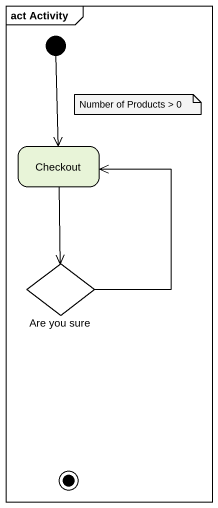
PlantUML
@startuml
mainframe act Activity
hide empty description
state Checkout
state "Are you sure" as Are_you_sure <<choice>>
state final1 <<end>>
[*] --> Checkout
Checkout --> Are_you_sure
Are_you_sure -up-> Checkout
note as N1
  Number of Products > 0
end note
@enduml
